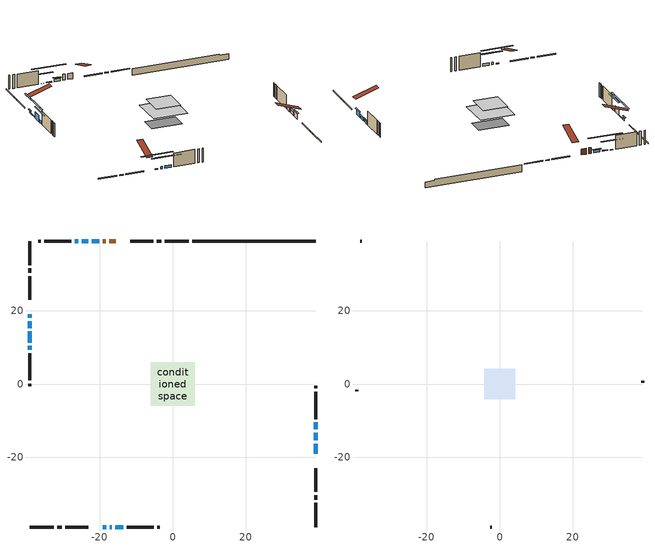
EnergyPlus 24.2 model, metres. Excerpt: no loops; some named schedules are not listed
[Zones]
conditioned space
 floor adiabatic (AdiabaticFloorConstruction): -5.98,-5.98 -5.98,5.98 5.98,5.98 5.98,-5.98 z2.99
 floor foundation (Slab1 construction): -5.41,-3.05 -5.41,3.05 5.41,3.05 5.41,-3.05 z-1.89
 wall outside (RimJoist1 construction): 4.38,39.15 -2.19,39.15 / -39.15,-39.15 -32.58,-39.15 / -39.15,39.15 -39.15,32.58 / 39.15,-39.15 39.15,-32.58 z0.55:0.85
 wall outside (RimJoist2 construction): -3.12,39.15 -4.37,39.15 / -31.65,-39.15 -30.4,-39.15 / -39.15,31.65 -39.15,30.4 / 39.15,-31.65 39.15,-30.4 z0.55:0.85
 wall outside (RimJoist3 construction): -5.3,39.15 -11.64,39.15 / -29.47,-39.15 -23.12,-39.15 / -39.15,29.47 -39.15,23.12 / 39.15,-29.47 39.15,-23.12 z0.55:0.85
 wall outside (AdiabaticWallConstruction 1): -15.67,39.15 -17.4,39.15 / -18.33,39.15 -19.16,39.15 z0.55:2.58
 wall outside (AdiabaticWallConstruction): 39.15,-19.1 39.15,-16.35 z0.55:2.38; 39.15,-15.43 39.15,-13.29 z0.55:1.52; 39.15,-12.36 39.15,-10.53 z0.55:1.62; -20.08,39.15 -22.22,39.15 / -39.15,19.1 -39.15,18.08 / -15.72,-39.15 -13.58,-39.15 / -39.15,10.42 -39.15,9.4 z0.55:1.47; -23.15,39.15 -24.98,39.15 / -19.1,-39.15 -18.18,-39.15 / -39.15,17.15 -39.15,15.32 z0.55:0.86; -25.9,39.15 -26.82,39.15 z0.55:0.65; -17.26,-39.15 -16.64,-39.15 z0.55:1.37; -39.15,14.39 -39.15,11.34 z0.55:2.68
 wall outside (Wall1 construction): -27.75,39.15 -35.22,39.15 / -12.65,-39.15 -5.18,-39.15 / -39.15,8.47 -39.15,1 / 39.15,-9.61 39.15,-2.13 z0.55:5.43
 wall outside (Wall3 construction): -36.15,39.15 -36.83,39.15 / -4.25,-39.15 -3.57,-39.15 / -39.15,0.07 -39.15,-0.61 / 39.15,-1.21 39.15,-0.52 z0.55:5.43
 wall foundation (FoundationWall1 construction): 5.31,39.15,-1.89 5.31,39.15,0.55 35.76,39.15,0.55 35.76,39.15,0.14 39.15,39.15,0.14 39.15,39.15,-1.89
 window (WindowConstruction): 39.15,-19.1 39.15,-16.35 z0.55:2.38
 window (WindowConstruction 6): 39.15,-15.42 39.15,-13.29 z0.55:1.52
 window (WindowConstruction 7): 39.15,-12.36 39.15,-10.53 z0.55:1.62
 window (WindowConstruction 8): -20.08,39.15 -22.22,39.15 z0.55:1.46
 window (WindowConstruction 9): -39.15,19.1 -39.15,18.08 z0.55:1.46
 window (WindowConstruction 10): -23.15,39.15 -24.98,39.15 z0.55:0.85
 window (WindowConstruction 1): -25.9,39.15 -26.82,39.15 z0.55:0.65
 window (WindowConstruction 11): -19.1,-39.15 -18.18,-39.15 z0.55:0.85
 window (WindowConstruction 12): -39.15,17.15 -39.15,15.32 z0.55:0.85
 window (WindowConstruction 2): -17.25,-39.15 -16.64,-39.15 z0.55:1.36
 window (WindowConstruction 3): -15.71,-39.15 -13.58,-39.15 z0.55:1.46
 window (WindowConstruction 4): -39.15,14.39 -39.15,11.34 z0.55:2.68
 window (WindowConstruction 5): -39.15,10.41 -39.15,9.4 z0.55:1.46
 door (Door): -15.67,39.15 -17.4,39.15 z0.55:2.58
 door (Door 1): -18.33,39.15 -19.16,39.15 z0.55:2.58
 ceiling adiabatic (AdiabaticFloorConstruction): 5.98,-5.98 5.98,5.98 -5.98,5.98 -5.98,-5.98 z2.99
attic - vented
 floor to conditioned space (Floor1 construction Reversed): -4.23,-4.23 -4.23,4.23 4.23,4.23 4.23,-4.23 z5.43
 wall outside (Wall4 construction): -37.76,39.15 -38.22,39.15 / -2.64,-39.15 -2.18,-39.15 / -39.15,-1.54 -39.15,-2 / 39.15,0.41 39.15,0.86 z0.55:5.43
 roof outside (Roof1 construction): -14.74,39.15,5.43 -14.74,30.91,8.17 -12.57,30.91,8.17 -12.57,39.15,5.43; -20.03,-39.15,5.43 -20.03,-30.91,8.17 -22.2,-30.91,8.17 -22.2,-39.15,5.43; -39.15,20.03,5.43 -30.91,20.03,8.17 -30.91,22.2,8.17 -39.15,22.2,5.43; 39.15,-20.03,5.43 30.91,-20.03,8.17 30.91,-22.2,8.17 39.15,-22.2,5.43
shading: 39.15,-16.05 39.15,-19.4 39.56,-19.4 39.56,-16.05 z2.68; 39.15,-12.99 39.15,-15.72 39.56,-15.72 39.56,-12.99 z1.81; 39.15,-10.24 39.15,-12.66 39.56,-12.66 39.56,-10.24 z1.92; -22.52,39.15 -19.79,39.15 -19.79,39.56 -22.52,39.56 z1.76; -39.15,17.78 -39.15,19.4 -39.56,19.4 -39.56,17.78 z1.76; -30.15,39.15 -17.97,39.15 -17.97,39.56 -30.15,39.56 z6.03; -30.17,39.15 -22.55,39.15 -22.55,39.56 -30.17,39.56 z4; -13,-39.15 -24.28,-39.15 -24.28,-39.56 -13,-39.56 z6.03; -39.15,10.14 -39.15,22.33 -39.56,22.33 -39.56,10.14 z6.03; -13.29,-39.15 -20.6,-39.15 -20.6,-39.56 -13.29,-39.56 z4.71; -10.23,-39.15 -19.06,-39.15 -19.06,-39.56 -10.23,-39.56 z4.81; -39.15,7.99 -39.15,17.74 -39.56,17.74 -39.56,7.99 z6.03; -39.15,6.05 -39.15,13.76 -39.56,13.76 -39.56,6.05 z4.81
[Building]
Building 1: Terrain=Suburbs
[Site:Location]
Toronto Intl AP_ON: Latitude {deg}=43.68; Longitude {deg}=-79.63; Time Zone {hr}=-5; Elevation {m}=173; Keep Site Location Information=Yes
[Site:GroundTemperature:Shallow]
4.59119, 2.66285, 2.50842, 3.42352, 7.09712, 10.7536, 13.9236, 15.9317, 16.1023, 14.4691, 11.3799, 7.83558
[Site:WaterMainsTemperature]
Calculation Method=Schedule; Temperature Schedule=mains temperature schedule
[Material] Roughness=Rough; Thermal Absorptance=0.9
Name | Thickness {m} | Conductivity {W/m-K} | Density {kg/m3} | Specific Heat {J/kg-K} | Solar Absorptance | Visible Absorptance
asphalt or fiberglass shingles | 0.00635 | 0.162714 | 1121.4 | 1465.45 | 0.91 | 0.91
ceiling loosefill ins | 0.169333 | 0.0480833 | 16.02 | 1046.75 | 0.7 | 0.7
ceiling stud and cavity | 0.1397 | 0.515167 | 65.682 | 1177.47 | 0.7 | 0.7
concrete 4.0 in. | 0.1016 | 1.803125 | 2242.8 | 837.4 | 0.7 | 0.7
concrete 8.0 in. | 0.2032 | 1.803125 | 2242.8 | 837.4 | 0.7 | 0.7
door material | 0.04445 | 0.053851 | 512.64 | 1214.23 | 0.7 | 0.7
door material 1 | 0.04445 | 0.20624 | 512.64 | 1214.23 | 0.7 | 0.7
exterior vertical ins | 0.07309 | 0.029427 | 32.04 | 1214.23 | 0.7 | 0.7
floor covering | 0.0127 | 0.0433444 | 54.468 | 1339.84 | 0.6 | 0.6
floor rigid ins; wall rigid ins 1 | 0.512978 | 0.029427 | 32.04 | 1214.23 | 0.7 | 0.7
floor stud and cavity | 0.1397 | 1.75129 | 37.0049 | 1207.88 | 0.7 | 0.7
furniture material conditioned space 1 | 0.1524 | 0.115458 | 640.8 | 1214.23 | 0.6 | 0.6
gypsum board | 0.0127 | 0.160291 | 801 | 837.4 | 0.6 | 0.6
gypsum board 1 | 0.0127 | 0.160291 | 801 | 837.4 | 0.7 | 0.7
osb sheathing 0.5 in. | 0.0127 | 0.115458 | 512.64 | 1214.23 | 0.7 | 0.7
osb sheathing 0.75 in. | 0.01905 | 0.115458 | 512.64 | 1214.23 | 0.7 | 0.7
osb sheathing 2.0 in. | 0.0508 | 0.115458 | 512.64 | 1214.23 | 0.7 | 0.7
rim joist rigid ins; wall rigid ins | 0.051816 | 0.029427 | 32.04 | 1214.23 | 0.7 | 0.7
rim joist stud and cavity | 0.0508 | 0.0451784 | 125.044 | 1163.47 | 0.6 | 0.6
rim joist stud and cavity 1 | 0.0508 | 0.033958 | 125.044 | 1163.47 | 0.6 | 0.6
rim joist stud and cavity 2 | 0.0508 | 0.0334074 | 125.044 | 1163.47 | 0.6 | 0.6
wall stud and cavity | 0.1397 | 0.149979 | 139.0536 | 1170.24 | 0.7 | 0.7
wall stud and cavity 1 | 0.1397 | 0.155872 | 139.0536 | 1170.24 | 0.7 | 0.7
wall stud and cavity 2 | 0.0889 | 6.1454 | 50.32683 | 1063.81 | 0.6 | 0.6
wall stud and cavity 3 | 0.0889 | 0.380278 | 52.3479 | 1209.89 | 0.7 | 0.7
wall stud and cavity 4 | 0.0889 | 0.391764 | 83.0341 | 1211.67 | 0.7 | 0.7
wood siding | 0.0254 | 0.102417 | 544.68 | 1172.36 | 0.74 | 0.74
wood siding 1 | 0.00254 | 0.102417 | 544.68 | 1172.36 | 0.74 | 0.74
wood siding 2; wood siding 3; wood siding 4 | 0.0254 | 0.102417 | 544.68 | 1172.36 | 0.7 | 0.7
[WindowMaterial:SimpleGlazingSystem]
Name | U-Factor {W/m2-K} | Solar Heat Gain Coefficient
WindowMaterial | 2.05998 | 0.47
WindowMaterial 1 | 2.75042 | 0.04
WindowMaterial 2 | 2.24451 | 0.4
WindowMaterial 3 | 2.353531 | 0.35
WindowMaterial 4 | 3.53967 | 0.45
WindowMaterial 5 | 2.4052 | 0.32
WindowMaterial 6 | 2.16502 | 0.43
WindowMaterial 7 | 2.27234 | 0.38
WindowMaterial 8 | 6.688684 | 0.55
[Construction]
AdiabaticFloorConstruction: floor stud and cavity, floor rigid ins, osb sheathing 0.75 in., floor covering
AdiabaticWallConstruction: wood siding 3, wall rigid ins 1, wall stud and cavity 3, gypsum board
AdiabaticWallConstruction 1: wood siding 4, wall rigid ins 1, wall stud and cavity 3, gypsum board
Door: door material
Door 1: door material 1
Floor1 construction Reversed: gypsum board, ceiling stud and cavity, ceiling loosefill ins
FoundationWall1 construction: concrete 8.0 in., gypsum board 1
furniture construction conditioned space 1: furniture material conditioned space 1
PartitionWallConstruction: gypsum board, wall stud and cavity 4, gypsum board
RimJoist1 construction: wood siding 2, osb sheathing 2.0 in., rim joist stud and cavity
RimJoist2 construction: wood siding 2, rim joist rigid ins, osb sheathing 2.0 in., rim joist stud and cavity 1
RimJoist3 construction: wood siding 2, rim joist rigid ins, osb sheathing 2.0 in., rim joist stud and cavity 2
Roof1 construction: asphalt or fiberglass shingles
Slab1 construction: concrete 4.0 in.
Wall1 construction: wood siding, wall rigid ins, osb sheathing 0.5 in., wall stud and cavity, gypsum board
Wall3 construction: wood siding, wall rigid ins, osb sheathing 0.5 in., wall stud and cavity 1, gypsum board
Wall4 construction: wood siding 1, wall stud and cavity 2
WindowConstruction: WindowMaterial
WindowConstruction 1: WindowMaterial 1
WindowConstruction 10; WindowConstruction 11; WindowConstruction 12: WindowMaterial 8
WindowConstruction 2: WindowMaterial 2
WindowConstruction 3: WindowMaterial 3
WindowConstruction 4: WindowMaterial 4
WindowConstruction 5; WindowConstruction 9: WindowMaterial 5
WindowConstruction 6: WindowMaterial 6
WindowConstruction 7; WindowConstruction 8: WindowMaterial 7
[Zone] Multiplier=1; Part of Total Floor Area=Yes
Name | Volume {m3}
attic - vented | 31.8245
conditioned space | 551.1
[Space]
Name | Zone | Volume {m3}
attic - vented 1 | attic - vented | 31.8245
conditioned space 1 | conditioned space | 551.1
[ZoneInfiltration:EffectiveLeakageArea]
infil attic - vented 1: Zone or Space=attic - vented 1; Schedule=Always On Discrete; Effective Air Leakage Area {cm2}=2956.14; Stack Coefficient=0.000529948; Wind Coefficient=1.55538e-05
[ZoneMixing]
whole house fan mix: Zone or Space=attic - vented; Schedule=Always On Continuous; Design Flow Rate Calculation Method=Flow/Zone; Design Flow Rate {m3/s}=0; Source Zone or Space=conditioned space
[SurfaceProperty:ExposedFoundationPerimeter]
Slab1: Exposed Perimeter Calculation Method=TotalExposedPerimeter; Total Exposed Perimeter {m}=33.834
[InternalMass] Zone or ZoneList=conditioned space; Space or SpaceList=conditioned space 1
Name | Construction | Surface Area {m2}
furniture mass conditioned space 1 | furniture construction conditioned space 1 | 83.56
partition wall mass | PartitionWallConstruction | 208.9
[Lights]
interior lighting: Zone or ZoneList or Space or SpaceList=conditioned space 1; Schedule=interior lighting schedule; Design Level Calculation Method=LightingLevel; Lighting Level {W}=343.2; Return Air Fraction=0; Fraction Radiant=0.6; Fraction Visible=0.2; Fraction Replaceable=1
[People]
occupants: Zone or ZoneList or Space or SpaceList=conditioned space 1; Number of People Schedule=occupants schedule; Number of People Calculation Method=People; Number of People=3; Fraction Radiant=0.314171; Sensible Heat Fraction=0.56303; Activity Level Schedule=occupants activity schedule; Carbon Dioxide Generation Rate {m3/s-W}=0; Enable ASHRAE 55 Comfort Warnings=No; Mean Radiant Temperature Calculation Type=EnclosureAveraged
[ElectricEquipment] Zone or ZoneList or Space or SpaceList=conditioned space 1; Design Level Calculation Method=EquipmentLevel
Name | Schedule | Design Level {W} | Fraction Latent | Fraction Radiant | Fraction Lost
clothes dryer | clothes dryer schedule | 140.772 | 0.015 | 0.081 | 0.85
clothes washer | clothes washer schedule | 32.1985 | 0.03 | 0.162 | 0.7
cooking range | cooking range schedule | 215.147 | 0.08 | 0.432 | 0.2
dishwasher | dishwasher schedule | 66.8632 | 0.3 | 0.18 | 0.4
fridge | fridge schedule | 72.9452 | 0 | 0.6 | 0
mech vent bath fan 0 | mech vent bath fan 0 schedule | 50.2 | 0 | 0 | 1
mech vent bath fan 1 | mech vent bath fan 1 schedule | 50.2 | 0 | 0 | 1
mech vent house fan | mech vent house fan schedule | 0 | 0 | 0 | 1
mech vent house fan cfis | mech vent house fan cfis schedule | 0 | 0 | 0 | 0
mech vent range fan 0 | mech vent range fan 0 schedule | 57 | 0 | 0 | 1
misc plug loads | misc plug loads schedule | 494.7 | 0.045 | 0.513 | 0.1
whole house fan | Always On Discrete | 0 | 0 | 0 | 1
[OtherEquipment] Zone or ZoneList or Space or SpaceList=conditioned space 1; Design Level Calculation Method=EquipmentLevel
Name | Fuel Type | Schedule | Design Level {W} | Fraction Latent | Fraction Radiant | Fraction Lost
clothes dryer 1 | Electricity | clothes dryer schedule | 0 | 0.015 | 0.081 | 0.85
cooking range 1 | Electricity | cooking range schedule | 0 | 0.08 | 0.432 | 0.2
general water use latent | None | general water use schedule | 62.594 | 1 | 0 | 0
general water use sensible | None | general water use schedule | -61.6891 | 0 | 0.6 | 0
mech vent house fan latent load | None | Always On Discrete | 0 | 1 | 0 | 0
mech vent house fan sensible load | None | Always On Discrete | 0 | 0 | 0 | 0
water heater energy adjustment1 | NaturalGas | Always On Discrete | 0.01 | 0 | 0 | 1
[ZoneInfiltration:DesignFlowRate] Zone or ZoneList or Space or SpaceList=conditioned space 1; Schedule=Always On Discrete; Design Flow Rate Calculation Method=Flow/Zone; Design Flow Rate {m3/s}=0
infil flow; natural vent flow; whole house fan flow
[Foundation:Kiva]
Foundation Kiva 1: Initial Indoor Air Temperature {C}=18; Wall Height Above Grade {m}=0.549981; Wall Depth Below Slab {m}=0.2032; Custom Block Material Name 1=exterior vertical ins; Custom Block Depth 1 {m}=2.43998; Custom Block X Position 1 {m}=0.2159; Custom Block Z Position 1 {m}=0
[Foundation:Kiva:Settings]
Soil Conductivity {W/m-K}=0.849921; Soil Density {kg/m3}=1842.3; Soil Specific Heat {J/kg-K}=418.7; Ground Solar Absorptivity=0.9; Ground Thermal Absorptivity=0.9; Ground Surface Roughness {m}=0.03; Far-Field Width {m}=40; Deep-Ground Boundary Condition=ZeroFlux; Deep-Ground Depth {m}=40; Minimum Cell Dimension {m}=0.2; Maximum Cell Growth Coefficient=3; Simulation Timestep=Timestep
[Exterior:Lights]
exterior lighting: Schedule=exterior lighting schedule; Design Level {W}=75.6
[Schedule:Constant]
Name | Hourly Value
Always On Continuous; mech vent house fan schedule; mech vent house fan cfis schedule; Always On Discrete | 1
occupants activity schedule | 117.228
fridge schedule | 0
[Schedule:Week:Daily]
interior lighting schedule Week Rule - Jan1-Jan27: interior lighting schedule day, interior lighting schedule day, interior lighting schedule day, interior lighting schedule day, interior lighting schedule day, interior lighting schedule day, interior lighting schedule day, interior lighting schedule default day, interior lighting schedule default day, interior lighting schedule default day, interior lighting schedule default day, interior lighting schedule default day
interior lighting schedule Week Rule - Jan28-Feb3: interior lighting schedule day, interior lighting schedule day, interior lighting schedule day, interior lighting schedule day, interior lighting schedule day 1, interior lighting schedule day 1, interior lighting schedule day 1, interior lighting schedule default day, interior lighting schedule default day, interior lighting schedule default day, interior lighting schedule default day, interior lighting schedule default day
interior lighting schedule Week Rule - Feb4-Feb24: interior lighting schedule day 1, interior lighting schedule day 1, interior lighting schedule day 1, interior lighting schedule day 1, interior lighting schedule day 1, interior lighting schedule day 1, interior lighting schedule day 1, interior lighting schedule default day, interior lighting schedule default day, interior lighting schedule default day, interior lighting schedule default day, interior lighting schedule default day
interior lighting schedule Week Rule - Feb25-Mar3: interior lighting schedule day 1, interior lighting schedule day 1, interior lighting schedule day 1, interior lighting schedule day 1, interior lighting schedule day 2, interior lighting schedule day 2, interior lighting schedule day 2, interior lighting schedule default day, interior lighting schedule default day, interior lighting schedule default day, interior lighting schedule default day, interior lighting schedule default day
interior lighting schedule Week Rule - Mar4-Mar31: interior lighting schedule day 2, interior lighting schedule day 2, interior lighting schedule day 2, interior lighting schedule day 2, interior lighting schedule day 2, interior lighting schedule day 2, interior lighting schedule day 2, interior lighting schedule default day, interior lighting schedule default day, interior lighting schedule default day, interior lighting schedule default day, interior lighting schedule default day
interior lighting schedule Week Rule - Apr1-Apr28: interior lighting schedule day 3, interior lighting schedule day 3, interior lighting schedule day 3, interior lighting schedule day 3, interior lighting schedule day 3, interior lighting schedule day 3, interior lighting schedule day 3, interior lighting schedule default day, interior lighting schedule default day, interior lighting schedule default day, interior lighting schedule default day, interior lighting schedule default day
interior lighting schedule Week Rule - Apr29-May5: interior lighting schedule day 3, interior lighting schedule day 3, interior lighting schedule day 4, interior lighting schedule day 4, interior lighting schedule day 4, interior lighting schedule day 4, interior lighting schedule day 4, interior lighting schedule default day, interior lighting schedule default day, interior lighting schedule default day, interior lighting schedule default day, interior lighting schedule default day
interior lighting schedule Week Rule - May6-May26: interior lighting schedule day 4, interior lighting schedule day 4, interior lighting schedule day 4, interior lighting schedule day 4, interior lighting schedule day 4, interior lighting schedule day 4, interior lighting schedule day 4, interior lighting schedule default day, interior lighting schedule default day, interior lighting schedule default day, interior lighting schedule default day, interior lighting schedule default day
interior lighting schedule Week Rule - May27-Jun2: interior lighting schedule day 4, interior lighting schedule day 4, interior lighting schedule day 4, interior lighting schedule day 4, interior lighting schedule day 4, interior lighting schedule day 5, interior lighting schedule day 5, interior lighting schedule default day, interior lighting schedule default day, interior lighting schedule default day, interior lighting schedule default day, interior lighting schedule default day
interior lighting schedule Week Rule - Jun3-Jun30: interior lighting schedule day 5, interior lighting schedule day 5, interior lighting schedule day 5, interior lighting schedule day 5, interior lighting schedule day 5, interior lighting schedule day 5, interior lighting schedule day 5, interior lighting schedule default day, interior lighting schedule default day, interior lighting schedule default day, interior lighting schedule default day, interior lighting schedule default day
interior lighting schedule Week Rule - Jul1-Jul28: interior lighting schedule day 6, interior lighting schedule day 6, interior lighting schedule day 6, interior lighting schedule day 6, interior lighting schedule day 6, interior lighting schedule day 6, interior lighting schedule day 6, interior lighting schedule default day, interior lighting schedule default day, interior lighting schedule default day, interior lighting schedule default day, interior lighting schedule default day
interior lighting schedule Week Rule - Jul29-Aug4: interior lighting schedule day 6, interior lighting schedule day 6, interior lighting schedule day 6, interior lighting schedule day 7, interior lighting schedule day 7, interior lighting schedule day 7, interior lighting schedule day 7, interior lighting schedule default day, interior lighting schedule default day, interior lighting schedule default day, interior lighting schedule default day, interior lighting schedule default day
interior lighting schedule Week Rule - Aug5-Aug25: interior lighting schedule day 7, interior lighting schedule day 7, interior lighting schedule day 7, interior lighting schedule day 7, interior lighting schedule day 7, interior lighting schedule day 7, interior lighting schedule day 7, interior lighting schedule default day, interior lighting schedule default day, interior lighting schedule default day, interior lighting schedule default day, interior lighting schedule default day
interior lighting schedule Week Rule - Aug26-Sep1: interior lighting schedule day 7, interior lighting schedule day 7, interior lighting schedule day 7, interior lighting schedule day 7, interior lighting schedule day 7, interior lighting schedule day 7, interior lighting schedule day 8, interior lighting schedule default day, interior lighting schedule default day, interior lighting schedule default day, interior lighting schedule default day, interior lighting schedule default day
interior lighting schedule Week Rule - Sep2-Sep29: interior lighting schedule day 8, interior lighting schedule day 8, interior lighting schedule day 8, interior lighting schedule day 8, interior lighting schedule day 8, interior lighting schedule day 8, interior lighting schedule day 8, interior lighting schedule default day, interior lighting schedule default day, interior lighting schedule default day, interior lighting schedule default day, interior lighting schedule default day
interior lighting schedule Week Rule - Sep30-Oct6: interior lighting schedule day 8, interior lighting schedule day 9, interior lighting schedule day 9, interior lighting schedule day 9, interior lighting schedule day 9, interior lighting schedule day 9, interior lighting schedule day 9, interior lighting schedule default day, interior lighting schedule default day, interior lighting schedule default day, interior lighting schedule default day, interior lighting schedule default day
interior lighting schedule Week Rule - Oct7-Oct27: interior lighting schedule day 9, interior lighting schedule day 9, interior lighting schedule day 9, interior lighting schedule day 9, interior lighting schedule day 9, interior lighting schedule day 9, interior lighting schedule day 9, interior lighting schedule default day, interior lighting schedule default day, interior lighting schedule default day, interior lighting schedule default day, interior lighting schedule default day
interior lighting schedule Week Rule - Oct28-Nov3: interior lighting schedule day 9, interior lighting schedule day 9, interior lighting schedule day 9, interior lighting schedule day 9, interior lighting schedule day 10, interior lighting schedule day 10, interior lighting schedule day 10, interior lighting schedule default day, interior lighting schedule default day, interior lighting schedule default day, interior lighting schedule default day, interior lighting schedule default day
interior lighting schedule Week Rule - Nov4-Nov24: interior lighting schedule day 10, interior lighting schedule day 10, interior lighting schedule day 10, interior lighting schedule day 10, interior lighting schedule day 10, interior lighting schedule day 10, interior lighting schedule day 10, interior lighting schedule default day, interior lighting schedule default day, interior lighting schedule default day, interior lighting schedule default day, interior lighting schedule default day
interior lighting schedule Week Rule - Nov25-Dec1: interior lighting schedule day 10, interior lighting schedule day 10, interior lighting schedule day 10, interior lighting schedule day 10, interior lighting schedule day 10, interior lighting schedule day 10, interior lighting schedule day 11, interior lighting schedule default day, interior lighting schedule default day, interior lighting schedule default day, interior lighting schedule default day, interior lighting schedule default day
interior lighting schedule Week Rule - Dec2-Dec31: interior lighting schedule day 11, interior lighting schedule day 11, interior lighting schedule day 11, interior lighting schedule day 11, interior lighting schedule day 11, interior lighting schedule day 11, interior lighting schedule day 11, interior lighting schedule default day, interior lighting schedule default day, interior lighting schedule default day, interior lighting schedule default day, interior lighting schedule default day
occupants schedule Week Rule - Jan1-Dec31: occupants schedule day, occupants schedule day, occupants schedule day, occupants schedule day, occupants schedule day, occupants schedule day, occupants schedule day, occupants schedule default day, occupants schedule default day, occupants schedule default day, occupants schedule default day, occupants schedule default day
clothes dryer schedule Week Rule - Jan1-Dec31: clothes dryer schedule day, clothes dryer schedule day, clothes dryer schedule day, clothes dryer schedule day, clothes dryer schedule day, clothes dryer schedule day, clothes dryer schedule day, clothes dryer schedule default day, clothes dryer schedule default day, clothes dryer schedule default day, clothes dryer schedule default day, clothes dryer schedule default day
clothes washer schedule Week Rule - Jan1-Dec31: clothes washer schedule day, clothes washer schedule day, clothes washer schedule day, clothes washer schedule day, clothes washer schedule day, clothes washer schedule day, clothes washer schedule day, clothes washer schedule default day, clothes washer schedule default day, clothes washer schedule default day, clothes washer schedule default day, clothes washer schedule default day
cooking range schedule Week Rule - Jan1-Dec31: cooking range schedule day, cooking range schedule day, cooking range schedule day, cooking range schedule day, cooking range schedule day, cooking range schedule day, cooking range schedule day, cooking range schedule default day, cooking range schedule default day, cooking range schedule default day, cooking range schedule default day, cooking range schedule default day
dishwasher schedule Week Rule - Jan1-Dec31: dishwasher schedule day, dishwasher schedule day, dishwasher schedule day, dishwasher schedule day, dishwasher schedule day, dishwasher schedule day, dishwasher schedule day, dishwasher schedule default day, dishwasher schedule default day, dishwasher schedule default day, dishwasher schedule default day, dishwasher schedule default day
mech vent bath fan 0 schedule Week Rule - Jan1-Dec31: mech vent bath fan 0 schedule day, mech vent bath fan 0 schedule day, mech vent bath fan 0 schedule day, mech vent bath fan 0 schedule day, mech vent bath fan 0 schedule day, mech vent bath fan 0 schedule day, mech vent bath fan 0 schedule day, mech vent bath fan 0 schedule default day, mech vent bath fan 0 schedule default day, mech vent bath fan 0 schedule default day, mech vent bath fan 0 schedule default day, mech vent bath fan 0 schedule default day
mech vent bath fan 1 schedule Week Rule - Jan1-Dec31: mech vent bath fan 1 schedule day, mech vent bath fan 1 schedule day, mech vent bath fan 1 schedule day, mech vent bath fan 1 schedule day, mech vent bath fan 1 schedule day, mech vent bath fan 1 schedule day, mech vent bath fan 1 schedule day, mech vent bath fan 1 schedule default day, mech vent bath fan 1 schedule default day, mech vent bath fan 1 schedule default day, mech vent bath fan 1 schedule default day, mech vent bath fan 1 schedule default day
mech vent range fan 0 schedule Week Rule - Jan1-Dec31: mech vent range fan 0 schedule day, mech vent range fan 0 schedule day, mech vent range fan 0 schedule day, mech vent range fan 0 schedule day, mech vent range fan 0 schedule day, mech vent range fan 0 schedule day, mech vent range fan 0 schedule day, mech vent range fan 0 schedule default day, mech vent range fan 0 schedule default day, mech vent range fan 0 schedule default day, mech vent range fan 0 schedule default day, mech vent range fan 0 schedule default day
misc plug loads schedule Week Rule - Jan1-Dec31: misc plug loads schedule day, misc plug loads schedule day, misc plug loads schedule day, misc plug loads schedule day, misc plug loads schedule day, misc plug loads schedule day, misc plug loads schedule day, misc plug loads schedule default day, misc plug loads schedule default day, misc plug loads schedule default day, misc plug loads schedule default day, misc plug loads schedule default day
general water use schedule Week Rule - Jan1-Dec31: general water use schedule day, general water use schedule day, general water use schedule day, general water use schedule day, general water use schedule day, general water use schedule day, general water use schedule day, general water use schedule default day, general water use schedule default day, general water use schedule default day, general water use schedule default day, general water use schedule default day
exterior lighting schedule Week Rule - Jan1-Jan27: exterior lighting schedule day, exterior lighting schedule day, exterior lighting schedule day, exterior lighting schedule day, exterior lighting schedule day, exterior lighting schedule day, exterior lighting schedule day, exterior lighting schedule default day, exterior lighting schedule default day, exterior lighting schedule default day, exterior lighting schedule default day, exterior lighting schedule default day
exterior lighting schedule Week Rule - Jan28-Feb3: exterior lighting schedule day, exterior lighting schedule day, exterior lighting schedule day, exterior lighting schedule day, exterior lighting schedule day 1, exterior lighting schedule day 1, exterior lighting schedule day 1, exterior lighting schedule default day, exterior lighting schedule default day, exterior lighting schedule default day, exterior lighting schedule default day, exterior lighting schedule default day
exterior lighting schedule Week Rule - Feb4-Feb24: exterior lighting schedule day 1, exterior lighting schedule day 1, exterior lighting schedule day 1, exterior lighting schedule day 1, exterior lighting schedule day 1, exterior lighting schedule day 1, exterior lighting schedule day 1, exterior lighting schedule default day, exterior lighting schedule default day, exterior lighting schedule default day, exterior lighting schedule default day, exterior lighting schedule default day
exterior lighting schedule Week Rule - Feb25-Mar3: exterior lighting schedule day 1, exterior lighting schedule day 1, exterior lighting schedule day 1, exterior lighting schedule day 1, exterior lighting schedule day 2, exterior lighting schedule day 2, exterior lighting schedule day 2, exterior lighting schedule default day, exterior lighting schedule default day, exterior lighting schedule default day, exterior lighting schedule default day, exterior lighting schedule default day
exterior lighting schedule Week Rule - Mar4-Mar31: exterior lighting schedule day 2, exterior lighting schedule day 2, exterior lighting schedule day 2, exterior lighting schedule day 2, exterior lighting schedule day 2, exterior lighting schedule day 2, exterior lighting schedule day 2, exterior lighting schedule default day, exterior lighting schedule default day, exterior lighting schedule default day, exterior lighting schedule default day, exterior lighting schedule default day
exterior lighting schedule Week Rule - Apr1-Apr28: exterior lighting schedule day 3, exterior lighting schedule day 3, exterior lighting schedule day 3, exterior lighting schedule day 3, exterior lighting schedule day 3, exterior lighting schedule day 3, exterior lighting schedule day 3, exterior lighting schedule default day, exterior lighting schedule default day, exterior lighting schedule default day, exterior lighting schedule default day, exterior lighting schedule default day
exterior lighting schedule Week Rule - Apr29-May5: exterior lighting schedule day 3, exterior lighting schedule day 3, exterior lighting schedule day 4, exterior lighting schedule day 4, exterior lighting schedule day 4, exterior lighting schedule day 4, exterior lighting schedule day 4, exterior lighting schedule default day, exterior lighting schedule default day, exterior lighting schedule default day, exterior lighting schedule default day, exterior lighting schedule default day
exterior lighting schedule Week Rule - May6-May26: exterior lighting schedule day 4, exterior lighting schedule day 4, exterior lighting schedule day 4, exterior lighting schedule day 4, exterior lighting schedule day 4, exterior lighting schedule day 4, exterior lighting schedule day 4, exterior lighting schedule default day, exterior lighting schedule default day, exterior lighting schedule default day, exterior lighting schedule default day, exterior lighting schedule default day
exterior lighting schedule Week Rule - May27-Jun2: exterior lighting schedule day 4, exterior lighting schedule day 4, exterior lighting schedule day 4, exterior lighting schedule day 4, exterior lighting schedule day 4, exterior lighting schedule day 5, exterior lighting schedule day 5, exterior lighting schedule default day, exterior lighting schedule default day, exterior lighting schedule default day, exterior lighting schedule default day, exterior lighting schedule default day
exterior lighting schedule Week Rule - Jun3-Jun30: exterior lighting schedule day 5, exterior lighting schedule day 5, exterior lighting schedule day 5, exterior lighting schedule day 5, exterior lighting schedule day 5, exterior lighting schedule day 5, exterior lighting schedule day 5, exterior lighting schedule default day, exterior lighting schedule default day, exterior lighting schedule default day, exterior lighting schedule default day, exterior lighting schedule default day
exterior lighting schedule Week Rule - Jul1-Jul28: exterior lighting schedule day 6, exterior lighting schedule day 6, exterior lighting schedule day 6, exterior lighting schedule day 6, exterior lighting schedule day 6, exterior lighting schedule day 6, exterior lighting schedule day 6, exterior lighting schedule default day, exterior lighting schedule default day, exterior lighting schedule default day, exterior lighting schedule default day, exterior lighting schedule default day
exterior lighting schedule Week Rule - Jul29-Aug4: exterior lighting schedule day 6, exterior lighting schedule day 6, exterior lighting schedule day 6, exterior lighting schedule day 7, exterior lighting schedule day 7, exterior lighting schedule day 7, exterior lighting schedule day 7, exterior lighting schedule default day, exterior lighting schedule default day, exterior lighting schedule default day, exterior lighting schedule default day, exterior lighting schedule default day
exterior lighting schedule Week Rule - Aug5-Aug25: exterior lighting schedule day 7, exterior lighting schedule day 7, exterior lighting schedule day 7, exterior lighting schedule day 7, exterior lighting schedule day 7, exterior lighting schedule day 7, exterior lighting schedule day 7, exterior lighting schedule default day, exterior lighting schedule default day, exterior lighting schedule default day, exterior lighting schedule default day, exterior lighting schedule default day
[Schedule:Year]
interior lighting schedule: interior lighting schedule Week Rule - Jan1-Jan27, 1, 1, 1, 27, interior lighting schedule Week Rule - Jan28-Feb3, 1, 28, 2, 3, interior lighting schedule Week Rule - Feb4-Feb24, 2, 4, 2, 24, interior lighting schedule Week Rule - Feb25-Mar3, 2, 25, 3, 3, interior lighting schedule Week Rule - Mar4-Mar31, 3, 4, 3, 31, interior lighting schedule Week Rule - Apr1-Apr28, 4, 1, 4, 28, interior lighting schedule Week Rule - Apr29-May5, 4, 29, 5, 5, interior lighting schedule Week Rule - May6-May26, 5, 6, 5, 26, interior lighting schedule Week Rule - May27-Jun2, 5, 27, 6, 2, interior lighting schedule Week Rule - Jun3-Jun30, 6, 3, 6, 30, interior lighting schedule Week Rule - Jul1-Jul28, 7, 1, 7, 28, interior lighting schedule Week Rule - Jul29-Aug4, 7, 29, 8, 4, interior lighting schedule Week Rule - Aug5-Aug25, 8, 5, 8, 25, interior lighting schedule Week Rule - Aug26-Sep1, 8, 26, 9, 1, interior lighting schedule Week Rule - Sep2-Sep29, 9, 2, 9, 29, interior lighting schedule Week Rule - Sep30-Oct6, 9, 30, 10, 6, interior lighting schedule Week Rule - Oct7-Oct27, 10, 7, 10, 27, interior lighting schedule Week Rule - Oct28-Nov3, 10, 28, 11, 3, interior lighting schedule Week Rule - Nov4-Nov24, 11, 4, 11, 24, interior lighting schedule Week Rule - Nov25-Dec1, 11, 25, 12, 1, interior lighting schedule Week Rule - Dec2-Dec31, 12, 2, 12, 31
occupants schedule: occupants schedule Week Rule - Jan1-Dec31, 1, 1, 12, 31
clothes dryer schedule: clothes dryer schedule Week Rule - Jan1-Dec31, 1, 1, 12, 31
clothes washer schedule: clothes washer schedule Week Rule - Jan1-Dec31, 1, 1, 12, 31
cooking range schedule: cooking range schedule Week Rule - Jan1-Dec31, 1, 1, 12, 31
dishwasher schedule: dishwasher schedule Week Rule - Jan1-Dec31, 1, 1, 12, 31
mech vent bath fan 0 schedule: mech vent bath fan 0 schedule Week Rule - Jan1-Dec31, 1, 1, 12, 31
mech vent bath fan 1 schedule: mech vent bath fan 1 schedule Week Rule - Jan1-Dec31, 1, 1, 12, 31
mech vent range fan 0 schedule: mech vent range fan 0 schedule Week Rule - Jan1-Dec31, 1, 1, 12, 31
misc plug loads schedule: misc plug loads schedule Week Rule - Jan1-Dec31, 1, 1, 12, 31
general water use schedule: general water use schedule Week Rule - Jan1-Dec31, 1, 1, 12, 31
exterior lighting schedule: exterior lighting schedule Week Rule - Jan1-Jan27, 1, 1, 1, 27, exterior lighting schedule Week Rule - Jan28-Feb3, 1, 28, 2, 3, exterior lighting schedule Week Rule - Feb4-Feb24, 2, 4, 2, 24, exterior lighting schedule Week Rule - Feb25-Mar3, 2, 25, 3, 3, exterior lighting schedule Week Rule - Mar4-Mar31, 3, 4, 3, 31, exterior lighting schedule Week Rule - Apr1-Apr28, 4, 1, 4, 28, exterior lighting schedule Week Rule - Apr29-May5, 4, 29, 5, 5, exterior lighting schedule Week Rule - May6-May26, 5, 6, 5, 26, exterior lighting schedule Week Rule - May27-Jun2, 5, 27, 6, 2, exterior lighting schedule Week Rule - Jun3-Jun30, 6, 3, 6, 30, exterior lighting schedule Week Rule - Jul1-Jul28, 7, 1, 7, 28, exterior lighting schedule Week Rule - Jul29-Aug4, 7, 29, 8, 4, exterior lighting schedule Week Rule - Aug5-Aug25, 8, 5, 8, 25, exterior lighting schedule Week Rule - Aug26-Sep1, 8, 26, 9, 1, exterior lighting schedule Week Rule - Sep2-Sep29, 9, 2, 9, 29, exterior lighting schedule Week Rule - Sep30-Oct6, 9, 30, 10, 6, exterior lighting schedule Week Rule - Oct7-Oct27, 10, 7, 10, 27, exterior lighting schedule Week Rule - Oct28-Nov3, 10, 28, 11, 3, exterior lighting schedule Week Rule - Nov4-Nov24, 11, 4, 11, 24, exterior lighting schedule Week Rule - Nov25-Dec1, 11, 25, 12, 1, exterior lighting schedule Week Rule - Dec2-Dec31, 12, 2, 12, 31
[Schedule:Compact]
mains temperature schedule: Through: 01/01, For: AllDays, Until: 24:00, 8.43722, Through: 01/02, For: AllDays, Until: 24:00, 8.37111, Through: 01/03, For: AllDays, Until: 24:00, 8.30611, Through: 01/04, For: AllDays, Until: 24:00, 8.24222, Through: 01/05, For: AllDays, Until: 24:00, 8.17944, Through: 01/06, For: AllDays, Until: 24:00, 8.11833, Through: 01/07, For: AllDays, Until: 24:00, 8.05833, Through: 01/08, For: AllDays, Until: 24:00, 7.99944, Through: 01/09, For: AllDays, Until: 24:00, 7.94222, Through: 01/10, For: AllDays, Until: 24:00, 7.88611, Through: 01/11, For: AllDays, Until: 24:00, 7.83167, Through: 01/12, For: AllDays, Until: 24:00, 7.77833, Through: 01/13, For: AllDays, Until: 24:00, 7.72611, Through: 01/14, For: AllDays, Until: 24:00, 7.67556, Through: 01/15, For: AllDays, Until: 24:00, 7.62667, Through: 01/16, For: AllDays, Until: 24:00, 7.57889, Through: 01/17, For: AllDays, Until: 24:00, 7.53278, Through: 01/18, For: AllDays, Until: 24:00, 7.48778, Through: 01/19, For: AllDays, Until: 24:00, 7.44444, Through: 01/20, For: AllDays, Until: 24:00, 7.40278, Through: 01/21, For: AllDays, Until: 24:00, 7.36278, Through: 01/22, For: AllDays, Until: 24:00, 7.32389, Through: 01/23, For: AllDays, Until: 24:00, 7.28667, Through: 01/24, For: AllDays, Until: 24:00, 7.25056, Through: 01/25, For: AllDays, Until: 24:00, 7.21667, Through: 01/26, For: AllDays, Until: 24:00, 7.18389, Through: 01/27, For: AllDays, Until: 24:00, 7.15278, Through: 01/28, For: AllDays, Until: 24:00, 7.12333, Through: 01/29, For: AllDays, Until: 24:00, 7.09556, Through: 01/30, For: AllDays, Until: 24:00, 7.06944, Through: 01/31, For: AllDays, Until: 24:00, 7.04444, Through: 02/01, For: AllDays, Until: 24:00, 7.02167, Through: 02/02, For: AllDays, Until: 24:00, 7, Through: 02/03, For: AllDays, Until: 24:00, 6.98, Through: 02/04, For: AllDays, Until: 24:00, 6.96222, Through: 02/05, For: AllDays, Until: 24:00, 6.94556, Through: 02/06, For: AllDays, Until: 24:00, 6.93056, Through: 02/07, For: AllDays, Until: 24:00, 6.91722, Through: 02/08, For: AllDays, Until: 24:00, 6.90556, Through: 02/09, For: AllDays, Until: 24:00, 6.89556, Through: 02/10, For: AllDays, Until: 24:00, 6.88722, Through: 02/11, For: AllDays, Until: 24:00, 6.88056, Through: 02/12, For: AllDays, Until: 24:00, 6.875, Through: 02/13, For: AllDays, Until: 24:00, 6.87167, Through: 02/14, For: AllDays, Until: 24:00, 6.87, Through: 02/15, For: AllDays, Until: 24:00, 6.87, Through: 02/16, For: AllDays, Until: 24:00, 6.87167, Through: 02/17, For: AllDays, Until: 24:00, 6.875, Through: 02/18, For: AllDays, Until: 24:00, 6.88, Through: 02/19, For: AllDays, Until: 24:00, 6.88611, Through: 02/20, For: AllDays, Until: 24:00, 6.89444, Through: 02/21, For: AllDays, Until: 24:00, 6.90444, Through: 02/22, For: AllDays, Until: 24:00, 6.91611, Through: 02/23, For: AllDays, Until: 24:00, 6.92889, Through: 02/24, For: AllDays, Until: 24:00, 6.94389, Through: 02/25, For: AllDays, Until: 24:00, 6.96056, Through: 02/26, For: AllDays, Until: 24:00, 6.97833, Through: 02/27, For: AllDays, Until: 24:00, 6.99833, Through: 02/28, For: AllDays, Until: 24:00, 7.01944, Through: 03/01, For: AllDays, Until: 24:00, 7.04222, Through: 03/02, For: AllDays, Until: 24:00, 7.06667, Through: 03/03, For: AllDays, Until: 24:00, 7.09278, Through: 03/04, For: AllDays, Until: 24:00, 7.12056, Through: 03/05, For: AllDays, Until: 24:00, 7.15, Through: 03/06, For: AllDays, Until: 24:00, 7.18111, Through: 03/07, For: AllDays, Until: 24:00, 7.21333, Through: 03/08, For: AllDays, Until: 24:00, 7.24722, Through: 03/09, For: AllDays, Until: 24:00, 7.28278, Through: 03/10, For: AllDays, Until: 24:00, 7.32, Through: 03/11, For: AllDays, Until: 24:00, 7.35889, Through: 03/12, For: AllDays, Until: 24:00, 7.39889, Through: 03/13, For: AllDays, Until: 24:00, 7.44056, Through: 03/14, For: AllDays, Until: 24:00, 7.48389, Through: 03/15, For: AllDays, Until: 24:00, 7.52833, Through: 03/16, For: AllDays, Until: 24:00, 7.57444, Through: 03/17, For: AllDays, Until: 24:00, 7.62222, Through: 03/18, For: AllDays, Until: 24:00, 7.67111, Through: 03/19, For: AllDays, Until: 24:00, 7.72111, Through: 03/20, For: AllDays, Until: 24:00, 7.77333, Through: 03/21, For: AllDays, Until: 24:00, 7.82611, Through: 03/22, For: AllDays, Until: 24:00, 7.88111, Through: 03/23, For: AllDays, Until: 24:00, 7.93667, Through: 03/24, For: AllDays, Until: 24:00, 7.99389, Through: 03/25, For: AllDays, Until: 24:00, 8.05278, Through: 03/26, For: AllDays, Until: 24:00, 8.11278, Through: 03/27, For: AllDays, Until: 24:00, 8.17389, Through: 03/28, For: AllDays, Until: 24:00, 8.23611, Through: 03/29, For: AllDays, Until: 24:00, 8.3, Through: 03/30, For: AllDays, Until: 24:00, 8.365, Through: 03/31, For: AllDays, Until: 24:00, 8.43111, Through: 04/01, For: AllDays, Until: 24:00, 8.49833, Through: 04/02, For: AllDays, Until: 24:00, 8.56722, Through: 04/03, For: AllDays, Until: 24:00, 8.63667, Through: 04/04, For: AllDays, Until: 24:00, 8.70778, Through: 04/05, For: AllDays, Until: 24:00, 8.77944, Through: 04/06, For: AllDays, Until: 24:00, 8.85278, Through: 04/07, For: AllDays, Until: 24:00, 8.92667, Through: 04/08, For: AllDays, Until: 24:00, 9.00222, Through: 04/09, For: AllDays, Until: 24:00, 9.07833, Through: 04/10, For: AllDays, Until: 24:00, 9.15556, Through: 04/11, For: AllDays, Until: 24:00, 9.23389, Through: 04/12, For: AllDays, Until: 24:00, 9.31278, Through: 04/13, For: AllDays, Until: 24:00, 9.39278, Through: 04/14, For: AllDays, Until: 24:00, 9.47389, Through: 04/15, For: AllDays, Until: 24:00, 9.55611, Through: 04/16, For: AllDays, Until: 24:00, 9.63833, Through: 04/17, For: AllDays, Until: 24:00, 9.72222, Through: 04/18, For: AllDays, Until: 24:00, 9.80667, Through: 04/19, For: AllDays, Until: 24:00, 9.89167, Through: 04/20, For: AllDays, Until: 24:00, 9.97778, Through: 04/21, For: AllDays, Until: 24:00, 10.0644, Through: 04/22, For: AllDays, Until: 24:00, 10.1517, Through: 04/23, For: AllDays, Until: 24:00, 10.24, Through: 04/24, For: AllDays, Until: 24:00, 10.3289, Through: 04/25, For: AllDays, Until: 24:00, 10.4183, Through: 04/26, For: AllDays, Until: 24:00, 10.5083, Through: 04/27, For: AllDays, Until: 24:00, 10.5989, Through: 04/28, For: AllDays, Until: 24:00, 10.69, Through: 04/29, For: AllDays, Until: 24:00, 10.7817, Through: 04/30, For: AllDays, Until: 24:00, 10.8739, Through: 05/01, For: AllDays, Until: 24:00, 10.9667, Through: 05/02, For: AllDays, Until: 24:00, 11.0594, Through: 05/03, For: AllDays, Until: 24:00, 11.1533, Through: 05/04, For: AllDays, Until: 24:00, 11.2472, Through: 05/05, For: AllDays, Until: 24:00, 11.3411, Through: 05/06, For: AllDays, Until: 24:00, 11.4361, Through: 05/07, For: AllDays, Until: 24:00, 11.5306, Through: 05/08, For: AllDays, Until: 24:00, 11.6261, Through: 05/09, For: AllDays, Until: 24:00, 11.7217, Through: 05/10, For: AllDays, Until: 24:00, 11.8172, Through: 05/11, For: AllDays, Until: 24:00, 11.9128, Through: 05/12, For: AllDays, Until: 24:00, 12.0089, Through: 05/13, For: AllDays, Until: 24:00, 12.105, Through: 05/14, For: AllDays, Until: 24:00, 12.2017, Through: 05/15, For: AllDays, Until: 24:00, 12.2978, Through: 05/16, For: AllDays, Until: 24:00, 12.3944, Through: 05/17, For: AllDays, Until: 24:00, 12.4906, Through: 05/18, For: AllDays, Until: 24:00, 12.5872, Through: 05/19, For: AllDays, Until: 24:00, 12.6833, Through: 05/20, For: AllDays, Until: 24:00, 12.78, Through: 05/21, For: AllDays, Until: 24:00, 12.8761, Through: 05/22, For: AllDays, Until: 24:00, 12.9722, Through: 05/23, For: AllDays, Until: 24:00, 13.0683, Through: 05/24, For: AllDays, Until: 24:00, 13.1639, Through: 05/25, For: AllDays, Until: 24:00, 13.2594, Through: 05/26, For: AllDays, Until: 24:00, 13.355, Through: 05/27, For: AllDays, Until: 24:00, 13.45, Through: 05/28, For: AllDays, Until: 24:00, 13.545, Through: 05/29, For: AllDays, Until: 24:00, 13.6394, Through: 05/30, For: AllDays, Until: 24:00, 13.7333, Through: 05/31, For: AllDays, Until: 24:00, 13.8272, Through: 06/01, For: AllDays, Until: 24:00, 13.9206, Through: 06/02, For: AllDays, Until: 24:00, 14.0139, Through: 06/03, For: AllDays, Until: 24:00, 14.1061, Through: 06/04, For: AllDays, Until: 24:00, 14.1983, Through: 06/05, For: AllDays, Until: 24:00, 14.2894, Through: 06/06, For: AllDays, Until: 24:00, 14.3806, Through: 06/07, For: AllDays, Until: 24:00, 14.4711, Through: 06/08, For: AllDays, Until: 24:00, 14.5606, Through: 06/09, For: AllDays, Until: 24:00, 14.65, Through: 06/10, For: AllDays, Until: 24:00, 14.7383, Through: 06/11, For: AllDays, Until: 24:00, 14.8267, Through: 06/12, For: AllDays, Until: 24:00, 14.9133, Through: 06/13, For: AllDays, Until: 24:00, 15, Through: 06/14, For: AllDays, Until: 24:00, 15.0856, Through: 06/15, For: AllDays, Until: 24:00, 15.1706, Through: 06/16, For: AllDays, Until: 24:00, 15.255, Through: 06/17, For: AllDays, Until: 24:00, 15.3383, Through: 06/18, For: AllDays, Until: 24:00, 15.4206, Through: 06/19, For: AllDays, Until: 24:00, 15.5022, Through: 06/20, For: AllDays, Until: 24:00, 15.5828, Through: 06/21, For: AllDays, Until: 24:00, 15.6628, Through: 06/22, For: AllDays, Until: 24:00, 15.7417, Through: 06/23, For: AllDays, Until: 24:00, 15.8194, Through: 06/24, For: AllDays, Until: 24:00, 15.8961, Through: 06/25, For: AllDays, Until: 24:00, 15.9722, Through: 06/26, For: AllDays, Until: 24:00, 16.0467, Through: 06/27, For: AllDays, Until: 24:00, 16.1206, Through: 06/28, For: AllDays, Until: 24:00, 16.1933, Through: 06/29, For: AllDays, Until: 24:00, 16.265, Through: 06/30, For: AllDays, Until: 24:00, 16.3356, Through: 07/01, For: AllDays, Until: 24:00, 16.4044, Through: 07/02, For: AllDays, Until: 24:00, 16.4728, Through: 07/03, For: AllDays, Until: 24:00, 16.54, Through: 07/04, For: AllDays, Until: 24:00, 16.6056, Through: 07/05, For: AllDays, Until: 24:00, 16.67, Through: 07/06, For: AllDays, Until: 24:00, 16.7333, Through: 07/07, For: AllDays, Until: 24:00, 16.7956, Through: 07/08, For: AllDays, Until: 24:00, 16.8561, Through: 07/09, For: AllDays, Until: 24:00, 16.9156, Through: 07/10, For: AllDays, Until: 24:00, 16.9739, Through: 07/11, For: AllDays, Until: 24:00, 17.0306, Through: 07/12, For: AllDays, Until: 24:00, 17.0861, Through: 07/13, For: AllDays, Until: 24:00, 17.14, Through: 07/14, For: AllDays, Until: 24:00, 17.1928, Through: 07/15, For: AllDays, Until: 24:00, 17.2439, Through: 07/16, For: AllDays, Until: 24:00, 17.2939, Through: 07/17, For: AllDays, Until: 24:00, 17.3422, Through: 07/18, For: AllDays, Until: 24:00, 17.3894, Through: 07/19, For: AllDays, Until: 24:00, 17.435, Through: 07/20, For: AllDays, Until: 24:00, 17.4794, Through: 07/21, For: AllDays, Until: 24:00, 17.5217, Through: 07/22, For: AllDays, Until: 24:00, 17.5628, Through: 07/23, For: AllDays, Until: 24:00, 17.6028, Through: 07/24, For: AllDays, Until: 24:00, 17.6406, Through: 07/25, For: AllDays, Until: 24:00, 17.6772, Through: 07/26, For: AllDays, Until: 24:00, 17.7122, Through: 07/27, For: AllDays, Until: 24:00, 17.7456, Through: 07/28, For: AllDays, Until: 24:00, 17.7778, Through: 07/29, For: AllDays, Until: 24:00, 17.8078, Through: 07/30, For: AllDays, Until: 24:00, 17.8367, Through: 07/31, For: AllDays, Until: 24:00, 17.8639, Through: 08/01, For: AllDays, Until: 24:00, 17.8894, Through: 08/02, For: AllDays, Until: 24:00, 17.9133, Through: 08/03, For: AllDays, Until: 24:00, 17.9361, Through: 08/04, For: AllDays, Until: 24:00, 17.9567, Through: 08/05, For: AllDays, Until: 24:00, 17.9756, Through: 08/06, For: AllDays, Until: 24:00, 17.9933, Through: 08/07, For: AllDays, Until: 24:00, 18.0089, Through: 08/08, For: AllDays, Until: 24:00, 18.0233, Through: 08/09, For: AllDays, Until: 24:00, 18.0361, Through: 08/10, For: AllDays, Until: 24:00, 18.0467, Through: 08/11, For: AllDays, Until: 24:00, 18.0561, Through: 08/12, For: AllDays, Until: 24:00, 18.0639, Through: 08/13, For: AllDays, Until: 24:00, 18.07, Through: 08/14, For: AllDays, Until: 24:00, 18.0739, Through: 08/15, For: AllDays, Until: 24:00, 18.0767, Through: 08/16, For: AllDays, Until: 24:00, 18.0778, Through: 08/17, For: AllDays, Until: 24:00, 18.0772, Through: 08/18, For: AllDays, Until: 24:00, 18.075, Through: 08/19, For: AllDays, Until: 24:00, 18.0706, Through: 08/20, For: AllDays, Until: 24:00, 18.065, Through: 08/21, For: AllDays, Until: 24:00, 18.0578, Through: 08/22, For: AllDays, Until: 24:00, 18.0489, Through: 08/23, For: AllDays, Until: 24:00, 18.0383, Through: 08/24, For: AllDays, Until: 24:00, 18.0261, Through: 08/25, For: AllDays, Until: 24:00, 18.0122, Through: 08/26, For: AllDays, Until: 24:00, 17.9967, Through: 08/27, For: AllDays, Until: 24:00, 17.9794, Through: 08/28, For: AllDays, Until: 24:00, 17.9606, Through: 08/29, For: AllDays, Until: 24:00, 17.9406, Through: 08/30, For: AllDays, Until: 24:00, 17.9183, Through: 08/31, For: AllDays, Until: 24:00, 17.8944, Through: 09/01, For: AllDays, Until: 24:00, 17.8694, Through: 09/02, For: AllDays, Until: 24:00, 17.8428, Through: 09/03, For: AllDays, Until: 24:00, 17.8139, Through: 09/04, For: AllDays, Until: 24:00, 17.7839, Through: 09/05, For: AllDays, Until: 24:00, 17.7522, Through: 09/06, For: AllDays, Until: 24:00, 17.7194, Through: 09/07, For: AllDays, Until: 24:00, 17.6844, Through: 09/08, For: AllDays, Until: 24:00, 17.6483, Through: 09/09, For: AllDays, Until: 24:00, 17.6106, Through: 09/10, For: AllDays, Until: 24:00, 17.5711, Through: 09/11, For: AllDays, Until: 24:00, 17.5306, Through: 09/12, For: AllDays, Until: 24:00, 17.4883, Through: 09/13, For: AllDays, Until: 24:00, 17.4444, Through: 09/14, For: AllDays, Until: 24:00, 17.3989, Through: 09/15, For: AllDays, Until: 24:00, 17.3522, Through: 09/16, For: AllDays, Until: 24:00, 17.3039, Through: 09/17, For: AllDays, Until: 24:00, 17.2544, Through: 09/18, For: AllDays, Until: 24:00, 17.2033, Through: 09/19, For: AllDays, Until: 24:00, 17.1511, Through: 09/20, For: AllDays, Until: 24:00, 17.0972, Through: 09/21, For: AllDays, Until: 24:00, 17.0422, Through: 09/22, For: AllDays, Until: 24:00, 16.9856, Through: 09/23, For: AllDays, Until: 24:00, 16.9278, Through: 09/24, For: AllDays, Until: 24:00, 16.8683, Through: 09/25, For: AllDays, Until: 24:00, 16.8078, Through: 09/26, For: AllDays, Until: 24:00, 16.7461, Through: 09/27, For: AllDays, Until: 24:00, 16.6833, Through: 09/28, For: AllDays, Until: 24:00, 16.6189, Through: 09/29, For: AllDays, Until: 24:00, 16.5533, Through: 09/30, For: AllDays, Until: 24:00, 16.4867, Through: 10/01, For: AllDays, Until: 24:00, 16.4189, Through: 10/02, For: AllDays, Until: 24:00, 16.3494, Through: 10/03, For: AllDays, Until: 24:00, 16.2794, Through: 10/04, For: AllDays, Until: 24:00, 16.2083, Through: 10/05, For: AllDays, Until: 24:00, 16.1356, Through: 10/06, For: AllDays, Until: 24:00, 16.0622, Through: 10/07, For: AllDays, Until: 24:00, 15.9878, Through: 10/08, For: AllDays, Until: 24:00, 15.9117, Through: 10/09, For: AllDays, Until: 24:00, 15.835, Through: 10/10, For: AllDays, Until: 24:00, 15.7578, Through: 10/11, For: AllDays, Until: 24:00, 15.6789, Through: 10/12, For: AllDays, Until: 24:00, 15.5994, Through: 10/13, For: AllDays, Until: 24:00, 15.5189, Through: 10/14, For: AllDays, Until: 24:00, 15.4372, Through: 10/15, For: AllDays, Until: 24:00, 15.355, Through: 10/16, For: AllDays, Until: 24:00, 15.2722, Through: 10/17, For: AllDays, Until: 24:00, 15.1878, Through: 10/18, For: AllDays, Until: 24:00, 15.1033, Through: 10/19, For: AllDays, Until: 24:00, 15.0178, Through: 10/20, For: AllDays, Until: 24:00, 14.9317, Through: 10/21, For: AllDays, Until: 24:00, 14.8444, Through: 10/22, For: AllDays, Until: 24:00, 14.7567, Through: 10/23, For: AllDays, Until: 24:00, 14.6683, Through: 10/24, For: AllDays, Until: 24:00, 14.5794, Through: 10/25, For: AllDays, Until: 24:00, 14.4894, Through: 10/26, For: AllDays, Until: 24:00, 14.3994, Through: 10/27, For: AllDays, Until: 24:00, 14.3083, Through: 10/28, For: AllDays, Until: 24:00, 14.2172, Through: 10/29, For: AllDays, Until: 24:00, 14.125, Through: 10/30, For: AllDays, Until: 24:00, 14.0328, Through: 10/31, For: AllDays, Until: 24:00, 13.94, Through: 11/01, For: AllDays, Until: 24:00, 13.8467, Through: 11/02, For: AllDays, Until: 24:00, 13.7528, Through: 11/03, For: AllDays, Until: 24:00, 13.6589, Through: 11/04, For: AllDays, Until: 24:00, 13.5644, Through: 11/05, For: AllDays, Until: 24:00, 13.4694, Through: 11/06, For: AllDays, Until: 24:00, 13.3744, Through: 11/07, For: AllDays, Until: 24:00, 13.2794, Through: 11/08, For: AllDays, Until: 24:00, 13.1839, Through: 11/09, For: AllDays, Until: 24:00, 13.0878, Through: 11/10, For: AllDays, Until: 24:00, 12.9922, Through: 11/11, For: AllDays, Until: 24:00, 12.8961, Through: 11/12, For: AllDays, Until: 24:00, 12.7994, Through: 11/13, For: AllDays, Until: 24:00, 12.7033, Through: 11/14, For: AllDays, Until: 24:00, 12.6072, Through: 11/15, For: AllDays, Until: 24:00, 12.5106, Through: 11/16, For: AllDays, Until: 24:00, 12.4139, Through: 11/17, For: AllDays, Until: 24:00, 12.3178, Through: 11/18, For: AllDays, Until: 24:00, 12.2211, Through: 11/19, For: AllDays, Until: 24:00, 12.125, Through: 11/20, For: AllDays, Until: 24:00, 12.0289, Through: 11/21, For: AllDays, Until: 24:00, 11.9328, Through: 11/22, For: AllDays, Until: 24:00, 11.8367, Through: 11/23, For: AllDays, Until: 24:00, 11.7411, Through: 11/24, For: AllDays, Until: 24:00, 11.6456, Through: 11/25, For: AllDays, Until: 24:00, 11.5506, Through: 11/26, For: AllDays, Until: 24:00, 11.4556, Through: 11/27, For: AllDays, Until: 24:00, 11.3606, Through: 11/28, For: AllDays, Until: 24:00, 11.2667, Through: 11/29, For: AllDays, Until: 24:00, 11.1722, Through: 11/30, For: AllDays, Until: 24:00, 11.0789, Through: 12/01, For: AllDays, Until: 24:00, 10.9856, Through: 12/02, For: AllDays, Until: 24:00, 10.8928, Through: 12/03, For: AllDays, Until: 24:00, 10.8006, Through: 12/04, For: AllDays, Until: 24:00, 10.7089, Through: 12/05, For: AllDays, Until: 24:00, 10.6178, Through: 12/06, For: AllDays, Until: 24:00, 10.5267, Through: 12/07, For: AllDays, Until: 24:00, 10.4367, Through: 12/08, For: AllDays, Until: 24:00, 10.3472, Through: 12/09, For: AllDays, Until: 24:00, 10.2583, Through: 12/10, For: AllDays, Until: 24:00, 10.17, Through: 12/11, For: AllDays, Until: 24:00, 10.0822, Through: 12/12, For: AllDays, Until: 24:00, 9.99556, Through: 12/13, For: AllDays, Until: 24:00, 9.90944, Through: 12/14, For: AllDays, Until: 24:00, 9.82389, Through: 12/15, For: AllDays, Until: 24:00, 9.73944, Through: 12/16, For: AllDays, Until: 24:00, 9.65556, Through: 12/17, For: AllDays, Until: 24:00, 9.57278, Through: 12/18, For: AllDays, Until: 24:00, 9.49056, Through: 12/19, For: AllDays, Until: 24:00, 9.40944, Through: 12/20, For: AllDays, Until: 24:00, 9.32944, Through: 12/21, For: AllDays, Until: 24:00, 9.25, Through: 12/22, For: AllDays, Until: 24:00, 9.17167, Through: 12/23, For: AllDays, Until: 24:00, 9.09389, Through: 12/24, For: AllDays, Until: 24:00, 9.01778, Through: 12/25, For: AllDays, Until: 24:00, 8.94222, Through: 12/26, For: AllDays, Until: 24:00, 8.86778, Through: 12/27, For: AllDays, Until: 24:00, 8.79444, Through: 12/28, For: AllDays, Until: 24:00, 8.72222, Through: 12/29, For: AllDays, Until: 24:00, 8.65111, Through: 12/30, For: AllDays, Until: 24:00, 8.58167, Through: 12/31, For: AllDays, Until: 24:00, 8.51278
